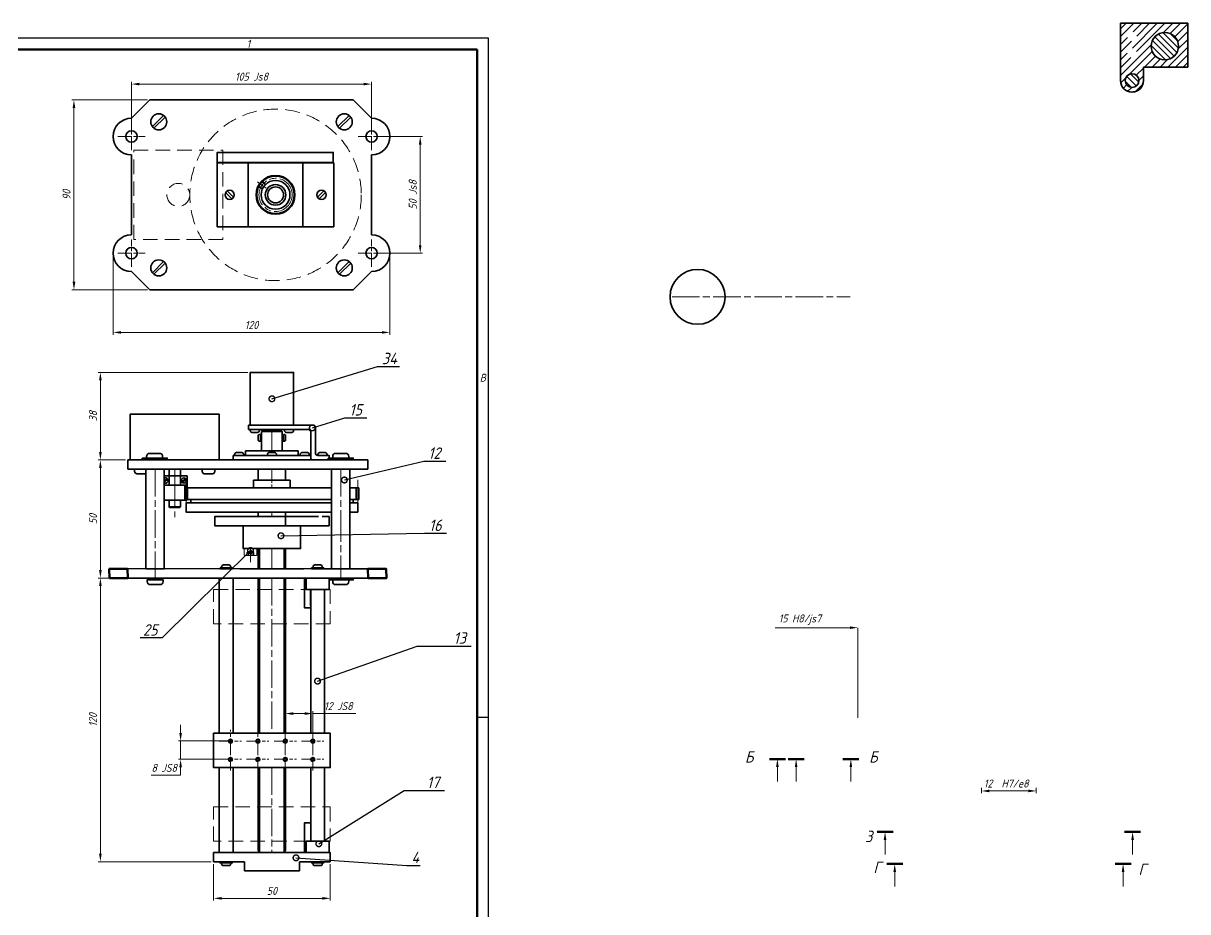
# Model space of a CAD drawing. Header units: millimetres. Extents: x -1657 to 2092, y -1414 to 1302.
# Drawn here: x 638 to 1147, y 212 to 600 of the extents above; entities that cross this region are included whole.
import ezdxf
from ezdxf import colors
from ezdxf.entities.mleader import LeaderData, LeaderLine
from ezdxf.enums import TextEntityAlignment as Align
from ezdxf.math import Vec2, Vec3

# ---------------------------------------------------------------- set-up
doc = ezdxf.new("R2010")
doc.units = ezdxf.units.MM
for name, pattern in [('AM_ISO02W050', [7.5, 6, -1.5]), ('AM_ISO02W050x2', [3.75, 3, -0.75]), ('AM_ISO08W050', [18, 12, -1.5, 3, -1.5]), ('AM_ISO08W050x2', [9, 6, -0.75, 1.5, -0.75]), ('HIDDEN', [9.525, 6.35, -3.175])]:
    doc.linetypes.add(name, pattern=pattern)
doc.layers.get('0').update_dxf_attribs({"lineweight": 80})
for name, color, linetype, lineweight in [('AM_0', 7, 'Continuous', 35), ('AM_0N', 7, 'Continuous', 15), ('AM_3N', 6, 'AM_ISO02W050', 25), ('AM_4', 3, 'Continuous', 15), ('AM_5', 3, 'Continuous', 15), ('AM_7', 4, 'AM_ISO08W050', 15), ('AM_8', 1, 'Continuous', 15), ('AM_BOR', 7, 'Continuous', 35), ('окружности', 100, 'HIDDEN', 15), ('основные', 7, 'Continuous', 35), ('оч жирные', 7, 'Continuous', 70)]:
    doc.layers.add(name, color=color, linetype=linetype, lineweight=lineweight)
doc.styles.add('ACGOSTTS', font='geniso.shx', dxfattribs={"oblique": 15})
doc.styles.get("Standard").update_dxf_attribs({"font": 'geniso.shx', "oblique": 15})
doc.dimstyles.new('AM_GOST$0', dxfattribs={"dimtxt": 3.5, "dimasz": 3.5, "dimexe": 1, "dimexo": 1, "dimgap": 1.5, "dimtad": 1, "dimtoh": 1, "dimtxsty": 'Standard', "dimcen": 0, "dimclrd": 256, "dimclre": 256, "dimclrt": 2, "dimadec": 0, "dimazin": 2, "dimtp": 0.1, "dimtm": 0.1, "dimtfac": 0.71, "dimtmove": 0, "dimatfit": 3, "dimfxl": 1, "dimtolj": 1, "dimlwd": -1, "dimlwe": -1, "dimarcsym": 1})

# ---------------------------------------------------------------- blocks, each defined once
blk = doc.blocks.new('GOST_A1_LANDSCAPE')
at = {"layer": 'AM_BOR', "color": 1, "lineweight": 25}
for p, q in [((841, 594), (0, 594)), ((841, 0), (841, 594)), ((841, 297), (836, 297))]:
    blk.add_line(p, q, dxfattribs=at)
at = {"layer": 'AM_BOR', "color": 7, "lineweight": 50}
for p, q in [((836, 589), (20, 589)), ((836, 5), (836, 589))]:
    blk.add_line(p, q, dxfattribs=at)
at = {"layer": 'AM_BOR', "color": 1, "lineweight": 25, "style": 'ACGOSTTS', "oblique": 15}
for s, p in [('1', (736, 591.5)), ('B', (838.5, 445.5))]:
    blk.add_text(s, height=3.5, dxfattribs=at).set_placement(p, align=Align.MIDDLE_CENTER)
blk = doc.blocks.new('*D25')
at = {"layer": 'AM_5', "linetype": 'ByBlock', "transparency": 16777216}
for p, q in [((1056.49, 266.24), (1056.49, 263.86)), ((1059.99, 264.86), (1076.99, 264.86)), ((1080.49, 266.24), (1080.49, 263.86))]:
    blk.add_line(p, q, dxfattribs=at)
at = {"layer": 'AM_5', "transparency": 16777216}
for points in [[(1059.99, 265.45), (1059.99, 264.28), (1056.49, 264.86)], [(1076.99, 265.45), (1076.99, 264.28), (1080.49, 264.86)]]:
    blk.add_solid(points, dxfattribs=at)
at = {"layer": 'Defpoints', "color": 0, "transparency": 16777216}
for p in [(1056.49, 267.24), (1080.49, 267.24), (1080.49, 264.86)]:
    blk.add_point(p, dxfattribs=at)
at = {"layer": 'AM_5', "color": 2, "transparency": 16777216, "insert": (1067.33, 268.11), "char_height": 3.5, "attachment_point": 5}
blk.add_mtext('\\A1;12 {}{\\C2; H7/e8}', dxfattribs=at)
blk = doc.blocks.new('*D26')
at = {"layer": 'AM_5', "linetype": 'ByBlock', "transparency": 16777216}
for p, q in [((676.88, 498.96), (676.88, 464.33)), ((797.88, 498.96), (797.88, 464.33)), ((680.38, 465.33), (794.38, 465.33))]:
    blk.add_line(p, q, dxfattribs=at)
at = {"layer": 'AM_5', "transparency": 16777216}
for points in [[(680.38, 465.91), (680.38, 464.75), (676.88, 465.33)], [(794.38, 465.91), (794.38, 464.75), (797.88, 465.33)]]:
    blk.add_solid(points, dxfattribs=at)
at = {"layer": 'Defpoints', "color": 0, "transparency": 16777216}
for p in [(676.88, 499.96), (797.88, 499.96), (797.88, 465.33)]:
    blk.add_point(p, dxfattribs=at)
at = {"layer": 'AM_5', "color": 2, "transparency": 16777216, "insert": (737.38, 468.58), "char_height": 3.5, "attachment_point": 5}
blk.add_mtext('\\A1;120', dxfattribs=at)
blk = doc.blocks.new('*D27')
at = {"layer": 'AM_5', "linetype": 'ByBlock', "transparency": 16777216}
for p, q in [((691.88, 566.96), (658.74, 566.96)), ((659.74, 487.46), (659.74, 563.46)), ((691.88, 483.96), (658.74, 483.96))]:
    blk.add_line(p, q, dxfattribs=at)
at = {"layer": 'AM_5', "transparency": 16777216}
for points in [[(659.16, 563.46), (660.33, 563.46), (659.74, 566.96)], [(659.16, 487.46), (660.33, 487.46), (659.74, 483.96)]]:
    blk.add_solid(points, dxfattribs=at)
at = {"layer": 'Defpoints', "color": 0, "transparency": 16777216}
for p in [(659.74, 566.96), (692.88, 566.96), (692.88, 483.96)]:
    blk.add_point(p, dxfattribs=at)
at = {"layer": 'AM_5', "color": 2, "transparency": 16777216, "insert": (656.49, 525.46), "char_height": 3.5, "attachment_point": 5, "rotation": 90}
blk.add_mtext('\\A1;90', dxfattribs=at)
blk = doc.blocks.new('*D34')
at = {"layer": 'AM_5', "linetype": 'ByBlock', "transparency": 16777216}
for p, q in [((684.88, 551.96), (684.88, 574.89)), ((688.38, 573.89), (786.38, 573.89)), ((789.88, 551.96), (789.88, 574.89))]:
    blk.add_line(p, q, dxfattribs=at)
at = {"layer": 'AM_5', "transparency": 16777216}
for points in [[(688.38, 574.47), (688.38, 573.31), (684.88, 573.89)], [(786.38, 574.47), (786.38, 573.31), (789.88, 573.89)]]:
    blk.add_solid(points, dxfattribs=at)
at = {"layer": 'Defpoints', "color": 0, "transparency": 16777216}
for p in [(789.88, 573.89), (684.88, 550.96), (789.88, 550.96)]:
    blk.add_point(p, dxfattribs=at)
at = {"layer": 'AM_5', "color": 2, "transparency": 16777216, "insert": (737.38, 577.14), "char_height": 3.5, "attachment_point": 5}
blk.add_mtext('\\A1;105 Js8', dxfattribs=at)
blk = doc.blocks.new('*D35')
at = {"layer": 'AM_5', "linetype": 'ByBlock', "transparency": 16777216}
for p, q in [((790.88, 550.96), (812.12, 550.96)), ((811.12, 547.46), (811.12, 503.46)), ((790.88, 499.96), (812.12, 499.96))]:
    blk.add_line(p, q, dxfattribs=at)
at = {"layer": 'AM_5', "transparency": 16777216}
for points in [[(810.54, 547.46), (811.7, 547.46), (811.12, 550.96)], [(810.54, 503.46), (811.7, 503.46), (811.12, 499.96)]]:
    blk.add_solid(points, dxfattribs=at)
at = {"layer": 'Defpoints', "color": 0, "transparency": 16777216}
for p in [(789.88, 550.96), (789.88, 499.96), (811.12, 499.96)]:
    blk.add_point(p, dxfattribs=at)
at = {"layer": 'AM_5', "color": 2, "transparency": 16777216, "insert": (807.87, 525.46), "char_height": 3.5, "attachment_point": 5, "rotation": 90}
blk.add_mtext('\\A1;50 Js8', dxfattribs=at)
blk = doc.blocks.new('*D87')
at = {"layer": 'AM_5', "linetype": 'ByBlock', "transparency": 16777216}
for p, q in [((720.79, 232.92), (720.79, 216.92)), ((771.79, 232.92), (771.79, 216.92)), ((768.29, 217.92), (724.29, 217.92))]:
    blk.add_line(p, q, dxfattribs=at)
at = {"layer": 'AM_5', "transparency": 16777216}
for points in [[(724.29, 218.51), (724.29, 217.34), (720.79, 217.92)], [(768.29, 218.51), (768.29, 217.34), (771.79, 217.92)]]:
    blk.add_solid(points, dxfattribs=at)
at = {"layer": 'Defpoints', "color": 0, "transparency": 16777216}
for p in [(720.79, 233.92), (771.79, 233.92), (720.79, 217.92)]:
    blk.add_point(p, dxfattribs=at)
at = {"layer": 'AM_5', "color": 2, "transparency": 16777216, "insert": (746.29, 221.17), "char_height": 3.5, "attachment_point": 5}
blk.add_mtext('\\A1;50', dxfattribs=at)
blk = doc.blocks.new('*D88')
at = {"layer": 'AM_5', "linetype": 'ByBlock', "transparency": 16777216}
for p, q in [((682.3, 409.56), (670.3, 409.56)), ((671.3, 406.06), (671.3, 361.45)), ((682.3, 357.95), (670.3, 357.95))]:
    blk.add_line(p, q, dxfattribs=at)
at = {"layer": 'AM_5', "transparency": 16777216}
for points in [[(670.71, 406.06), (671.88, 406.06), (671.3, 409.56)], [(670.71, 361.45), (671.88, 361.45), (671.3, 357.95)]]:
    blk.add_solid(points, dxfattribs=at)
at = {"layer": 'Defpoints', "color": 0, "transparency": 16777216}
for p in [(683.3, 409.56), (671.3, 357.95), (683.3, 357.95)]:
    blk.add_point(p, dxfattribs=at)
at = {"layer": 'AM_5', "color": 2, "transparency": 16777216, "insert": (668.05, 383.76), "char_height": 3.5, "attachment_point": 5, "rotation": 90}
blk.add_mtext('\\A1;50', dxfattribs=at)
blk = doc.blocks.new('*D89')
at = {"layer": 'AM_5', "linetype": 'ByBlock', "transparency": 16777216}
for p, q in [((719.79, 357.95), (670.3, 357.95)), ((671.3, 237.42), (671.3, 354.45)), ((719.79, 233.92), (670.3, 233.92))]:
    blk.add_line(p, q, dxfattribs=at)
at = {"layer": 'AM_5', "transparency": 16777216}
for points in [[(670.71, 354.45), (671.88, 354.45), (671.3, 357.95)], [(670.71, 237.42), (671.88, 237.42), (671.3, 233.92)]]:
    blk.add_solid(points, dxfattribs=at)
at = {"layer": 'Defpoints', "color": 0, "transparency": 16777216}
for p in [(671.3, 357.95), (720.79, 357.95), (720.79, 233.92)]:
    blk.add_point(p, dxfattribs=at)
at = {"layer": 'AM_5', "color": 2, "transparency": 16777216, "insert": (668.05, 295.94), "char_height": 3.5, "attachment_point": 5, "rotation": 90}
blk.add_mtext('\\A1;120', dxfattribs=at)
blk = doc.blocks.new('_DotSmall')
at = {"color": 0, "linetype": 'ByBlock', "const_width": 0.5}
blk.add_lwpolyline([(-0.0625, 0, 1), (0.0625, 0, 1)], format="xyb", close=True, dxfattribs=at)
blk = doc.blocks.new('*D100')
at = {"layer": 'AM_4', "linetype": 'ByBlock', "transparency": 16777216}
for p, q in [((735.8, 447.82), (670.3, 447.82)), ((671.3, 413.06), (671.3, 444.32)), ((682.3, 409.56), (670.3, 409.56))]:
    blk.add_line(p, q, dxfattribs=at)
at = {"layer": 'AM_4', "transparency": 16777216}
for points in [[(670.71, 444.32), (671.88, 444.32), (671.3, 447.82)], [(670.71, 413.06), (671.88, 413.06), (671.3, 409.56)]]:
    blk.add_solid(points, dxfattribs=at)
at = {"layer": 'Defpoints', "color": 0, "transparency": 16777216}
for p in [(671.3, 447.82), (736.8, 447.82), (683.3, 409.56)]:
    blk.add_point(p, dxfattribs=at)
at = {"layer": 'AM_4', "color": 2, "transparency": 16777216, "insert": (668.05, 428.69), "char_height": 3.5, "attachment_point": 5, "rotation": 90}
blk.add_mtext('\\A1;38', dxfattribs=at)
blk = doc.blocks.new('*D109')
at = {"layer": 'AM_5', "linetype": 'ByBlock', "transparency": 16777216}
for p, q in [((706.38, 290.22), (706.38, 293.72)), ((727.14, 286.72), (705.38, 286.72)), ((706.38, 286.72), (706.38, 278.7)), ((727.14, 278.7), (705.38, 278.7)), ((706.38, 275.2), (706.38, 271.7)), ((706.38, 271.7), (693.52, 271.7))]:
    blk.add_line(p, q, dxfattribs=at)
at = {"layer": 'AM_5', "transparency": 16777216}
for points in [[(705.79, 290.22), (706.96, 290.22), (706.38, 286.72)], [(705.79, 275.2), (706.96, 275.2), (706.38, 278.7)]]:
    blk.add_solid(points, dxfattribs=at)
at = {"layer": 'Defpoints', "color": 0, "transparency": 16777216}
for p in [(728.14, 286.72), (706.38, 278.7), (728.14, 278.7)]:
    blk.add_point(p, dxfattribs=at)
at = {"layer": 'AM_5', "color": 2, "transparency": 16777216, "insert": (699.2, 274.95), "char_height": 3.5, "attachment_point": 5}
blk.add_mtext('\\A1;8{}{\\C2; JS8}', dxfattribs=at)
blk = doc.blocks.new('*D110')
at = {"layer": 'AM_5', "linetype": 'ByBlock', "transparency": 16777216}
for p, q in [((752.12, 287.7), (752.12, 299.7)), ((755.62, 298.7), (760.62, 298.7)), ((764.12, 287.7), (764.12, 299.7)), ((764.12, 298.7), (783.04, 298.7))]:
    blk.add_line(p, q, dxfattribs=at)
at = {"layer": 'AM_5', "transparency": 16777216}
for points in [[(755.62, 299.28), (755.62, 298.11), (752.12, 298.7)], [(760.62, 299.28), (760.62, 298.11), (764.12, 298.7)]]:
    blk.add_solid(points, dxfattribs=at)
at = {"layer": 'Defpoints', "color": 0, "transparency": 16777216}
for p in [(764.12, 298.7), (752.12, 286.7), (764.12, 286.7)]:
    blk.add_point(p, dxfattribs=at)
at = {"layer": 'AM_5', "color": 2, "transparency": 16777216, "insert": (775.33, 301.95), "char_height": 3.5, "attachment_point": 5}
blk.add_mtext('\\A1;12{}{\\C2; JS8}', dxfattribs=at)

msp = doc.modelspace()

# ---------------------------------------------------------------- hatches: boundary and pattern name
at = {"layer": 'AM_8'}
h = msp.add_hatch(dxfattribs=at)
h.set_pattern_fill('_U', color=256, scale=2.4, angle=45, style=0, pattern_type=0)
h.set_pattern_definition([(45, (0, 0), (-1.6970563, 1.6970563), [])])
edge = h.paths.add_edge_path()
edge.add_arc((1122.334, 575.411), 5, 180, 360)
edge.add_line((1127.334, 575.411), (1127.334, 581.332))
edge.add_line((1127.334, 581.332), (1146.684, 581.332))
edge.add_line((1146.684, 581.332), (1146.684, 600.471))
edge.add_line((1146.684, 600.471), (1117.334, 600.471))
edge.add_line((1117.334, 600.471), (1117.334, 575.411))
edge = h.paths.add_edge_path(flags=16)
edge.add_arc((1122.334, 575.411), 3, -287.59401, 11.45916, ccw=False)
edge.add_arc((1122.334, 575.411), 3, 11.45916, 72.40599, ccw=False)
edge = h.paths.add_edge_path(flags=16)
edge.add_arc((1136.684, 590.471), 6, -184.21851, 11.45916, ccw=False)
edge.add_arc((1136.684, 590.471), 6, 11.45916, 175.78149, ccw=False)
edge = h.paths.add_edge_path(flags=16)
edge.add_arc((1122.334, 587.558), 2.067, -324.19205, 11.45916, ccw=False)
edge.add_arc((1122.334, 587.558), 2.067, 11.45916, 35.80795, ccw=False)
edge = h.paths.add_edge_path(flags=16)
edge.add_arc((1122.334, 594.734), 2.067, -35.57501, 191.45916, ccw=False)
edge.add_arc((1122.334, 594.734), 2.067, 191.45916, 324.42499, ccw=False)
h = msp.add_hatch(dxfattribs=at)
h.set_pattern_fill('ANSI31', color=256, scale=0.6, angle=90, style=0)
h.paths.add_polyline_path([(1125.334, 575.411, 1), (1119.334, 575.411, 1)])
h.paths.add_polyline_path([(1142.684, 590.471, 1), (1130.684, 590.471, 1)])

# ---------------------------------------------------------------- linework, layer by layer
for points in [[(675.296, 357.954), (683.296, 357.954), (683.168, 361.954), (675.168, 361.954)], [(788.424, 357.954), (796.424, 357.954), (796.296, 361.954), (788.296, 361.954)]]:
    msp.add_lwpolyline(points, close=True)
at = {"layer": 'AM_0'}
for p, q in [((701.296, 405.549), (701.296, 398.563)), ((701.296, 405.549), (706.296, 405.549)), ((706.296, 405.563), (706.296, 398.563)), ((709.296, 398.563), (699.233, 398.563)), ((708.296, 397.313), (708.296, 392.313)), ((772.359, 397.313), (708.296, 397.313)), ((709.296, 397.563), (709.296, 392.063)), ((709.421, 397.313), (709.421, 392.313)), ((738.296, 400.752), (738.296, 397.313)), ((754.296, 400.752), (738.296, 400.752)), ((754.296, 397.313), (738.296, 397.313)), ((752.296, 397.313), (740.296, 397.313)), ((754.296, 400.752), (754.296, 397.313)), ((784.296, 397.313), (780.359, 397.313)), ((783.171, 397.313), (783.171, 392.313)), ((784.296, 397.313), (784.296, 392.313)), ((709.296, 392.063), (699.233, 392.063)), ((701.296, 392.063), (701.296, 389.142)), ((706.296, 392.063), (701.296, 392.063)), ((706.296, 392.063), (706.296, 389.142)), ((740.296, 392.313), (708.296, 392.313)), ((772.359, 392.313), (752.296, 392.313)), ((784.296, 392.313), (780.359, 392.313)), ((701.296, 389.142), (701.563, 388.739)), ((706.029, 388.739), (701.563, 388.739)), ((706.296, 389.142), (706.029, 388.739))]:
    msp.add_line(p, q, dxfattribs=at)
for centre in [(728.118, 286.696), (740.118, 286.696), (752.118, 286.696), (764.118, 286.696), (728.118, 278.696), (740.118, 278.696), (752.118, 278.696), (764.118, 278.696)]:
    msp.add_circle(centre, 0.783, dxfattribs=at)
at = {"layer": 'AM_0N'}
for p, q in [((734.181, 368.117), (734.181, 370.817)), ((735.431, 370.817), (734.181, 370.817)), ((739.381, 367.817), (734.481, 367.817)), ((738.431, 370.817), (735.431, 370.817)), ((739.681, 370.817), (738.431, 370.817)), ((739.681, 368.117), (739.681, 370.817))]:
    msp.add_line(p, q, dxfattribs=at)
for centre, start, end in [((734.481, 368.117), 180, 270), ((739.381, 368.117), 270, 0)]:
    msp.add_arc(centre, 0.3, start, end, dxfattribs=at)
at = {"layer": 'AM_3N', "linetype": 'AM_ISO02W050x2'}
for p, q in [((735.487, 369.117), (736.931, 369.951)), ((735.487, 367.817), (735.487, 369.117)), ((736.209, 367.817), (736.209, 369.117)), ((738.374, 369.117), (736.931, 369.951)), ((737.652, 367.817), (737.652, 369.117)), ((738.374, 367.817), (738.374, 369.117))]:
    msp.add_line(p, q, dxfattribs=at)
for centre, radius, start, end in [((735.848, 368.653), 0.588, 52.12112, 127.87888), ((736.931, 367.075), 2.166, 70.52878, 109.47122), ((738.013, 368.653), 0.588, 52.12112, 127.87888)]:
    msp.add_arc(centre, radius, start, end, dxfattribs=at)
at = {"layer": 'AM_4'}
msp.add_line((1002.494, 296.803), (1002.494, 336.235), dxfattribs=at)
for centre in [(728.136, 286.723), (740.136, 286.723), (752.136, 286.723), (764.136, 286.723), (728.136, 278.723), (740.136, 278.723), (752.136, 278.723), (764.136, 278.723)]:
    msp.add_arc(centre, 1.007, 159.31242, 75.10449, dxfattribs=at)
at = {"layer": 'AM_5'}
for p, q in [((966.375, 336.235), (998.994, 336.235)), ((967.278, 269.007), (967.278, 275.326)), ((975.484, 269.005), (975.484, 275.324)), ((999.413, 268.984), (999.413, 275.303)), ((1014.358, 237.129), (1014.358, 243.448)), ((1122.593, 237.129), (1122.593, 243.448)), ((1018.585, 223.126), (1018.585, 229.445)), ((1118.43, 223.126), (1118.43, 229.445))]:
    msp.add_line(p, q, dxfattribs=at)
msp.add_solid([(998.994, 336.819), (998.994, 335.652), (1002.494, 336.235)], dxfattribs=at)
at = {"layer": 'AM_5', "linetype": 'Continuous'}
for points in [[(967.862, 275.326), (966.695, 275.326), (967.278, 278.826)], [(976.068, 275.324), (974.901, 275.324), (975.484, 278.824)], [(999.996, 275.303), (998.83, 275.303), (999.413, 278.803)], [(1014.942, 243.448), (1013.775, 243.448), (1014.358, 246.948)], [(1123.176, 243.448), (1122.009, 243.448), (1122.593, 246.948)], [(1019.168, 229.445), (1018.002, 229.445), (1018.585, 232.945)], [(1119.013, 229.445), (1117.847, 229.445), (1118.43, 232.945)]]:
    msp.add_trace(points, dxfattribs=at)
at = {"layer": 'AM_7', "linetype": 'AM_ISO08W050x2'}
for p, q in [((684.88, 545.042), (684.88, 556.885)), ((789.88, 545.042), (789.88, 556.885)), ((678.959, 550.963), (690.802, 550.963)), ((783.959, 550.963), (795.802, 550.963)), ((739.967, 531.124), (743.832, 528.363)), ((684.88, 494.042), (684.88, 505.885)), ((789.88, 494.042), (789.88, 505.885)), ((678.959, 499.963), (690.802, 499.963)), ((783.959, 499.963), (795.802, 499.963)), ((703.796, 400.563), (703.796, 405.549)), ((746.296, 405.563), (746.296, 397.313)), ((736.931, 370.817), (736.931, 364.571)), ((728.118, 281.813), (728.118, 291.578)), ((740.118, 281.813), (740.118, 291.578)), ((752.118, 281.813), (752.118, 291.578)), ((764.118, 281.813), (764.118, 291.578)), ((723.236, 286.696), (733, 286.696)), ((735.236, 286.696), (745, 286.696)), ((747.236, 286.696), (757, 286.696)), ((759.236, 286.696), (769, 286.696)), ((728.118, 273.813), (728.118, 283.578)), ((740.118, 273.813), (740.118, 283.578)), ((752.118, 273.813), (752.118, 283.578)), ((764.118, 273.813), (764.118, 283.578)), ((723.236, 278.696), (733, 278.696)), ((735.236, 278.696), (745, 278.696)), ((747.236, 278.696), (757, 278.696)), ((759.236, 278.696), (769, 278.696))]:
    msp.add_line(p, q, dxfattribs=at)
at = {"layer": 'AM_7'}
for p, q in [((921.233, 480.875), (999.126, 480.875)), ((746.296, 421.985), (746.296, 413.563)), ((695.233, 405.563), (695.233, 357.954)), ((776.359, 405.563), (776.359, 385.817)), ((703.796, 400.563), (703.796, 384.563)), ((708.764, 399.48), (708.796, 388.563)), ((708.796, 399.48), (708.796, 388.813)), ((783.796, 400.813), (783.796, 388.813)), ((746.294, 386.817), (746.294, 384.817)), ((776.359, 385.817), (776.407, 357.954)), ((746.294, 370.817), (746.293, 361.954)), ((746.293, 357.954), (746.29, 290.107)), ((729.293, 322.454), (729.29, 290.107)), ((763.283, 322.454), (763.286, 290.107)), ((729.289, 275.107), (729.285, 237.922)), ((746.289, 275.107), (746.288, 237.849)), ((763.287, 275.107), (763.29, 242.922))]:
    msp.add_line(p, q, dxfattribs=at)
msp.add_circle((747.88, 525.463), 7.25, dxfattribs=at)
at = {"layer": 'окружности'}
for points in [[(685.88, 544.963), (724.88, 544.963), (724.88, 505.963), (685.88, 505.963)], [(720.791, 352.954), (771.791, 352.954), (771.791, 337.954), (720.791, 337.954)], [(720.793, 257.922), (771.793, 257.922), (771.793, 242.922), (720.793, 242.922)]]:
    msp.add_lwpolyline(points, close=True, dxfattribs=at)
for centre, radius in [((747.88, 525.463), 37.5), ((705.38, 525.463), 5)]:
    msp.add_circle(centre, radius, dxfattribs=at)
at = {"layer": 'основные'}
for p, q in [((1117.334, 575.411), (1117.334, 600.471)), ((1117.334, 600.471), (1120.025, 600.471)), ((1146.684, 600.471), (1120.025, 600.471)), ((1146.684, 590.471), (1146.684, 600.471)), ((1146.684, 590.471), (1146.684, 581.332)), ((1127.334, 575.411), (1127.334, 581.332)), ((1127.334, 581.332), (1146.684, 581.332)), ((698.92, 560.186), (694.009, 555.299)), ((780.046, 560.186), (775.135, 555.299)), ((694.715, 554.59), (699.625, 559.478)), ((775.841, 554.59), (780.751, 559.478)), ((722.38, 539.463), (722.38, 511.463)), ((773.38, 539.463), (722.38, 539.463)), ((735.88, 539.463), (735.88, 511.463)), ((759.88, 511.463), (759.88, 539.463)), ((773.38, 511.463), (773.38, 539.463)), ((728.811, 523.743), (726.066, 526.475)), ((726.772, 527.184), (729.517, 524.452)), ((768.989, 527.184), (766.244, 524.452)), ((766.949, 523.743), (769.694, 526.475)), ((722.38, 511.463), (773.38, 511.463)), ((722.38, 511.463), (773.38, 511.463)), ((698.92, 496.337), (694.009, 491.449)), ((694.715, 490.74), (699.625, 495.628)), ((780.046, 496.337), (775.135, 491.449)), ((775.841, 490.74), (780.751, 495.628)), ((736.096, 424.755), (738.012, 424.817)), ((736.096, 422.817), (736.096, 424.755)), ((742.546, 422.817), (736.096, 422.817)), ((742.396, 422.563), (741.796, 421.963)), ((750.196, 422.817), (742.22, 422.817)), ((742.396, 422.563), (744.296, 422.563)), ((744.296, 422.563), (744.296, 422.817)), ((744.296, 422.563), (748.296, 422.563)), ((746.296, 424.817), (751.496, 424.817)), ((748.296, 422.563), (748.296, 422.817)), ((750.196, 422.563), (748.296, 422.563)), ((753.012, 424.817), (750.046, 424.817)), ((750.046, 422.817), (762.296, 422.817)), ((750.196, 422.563), (750.796, 421.963)), ((739.996, 421.617), (737.596, 421.617)), ((741.296, 420.065), (741.296, 420.765)), ((741.296, 420.065), (741.796, 420.065)), ((741.296, 418.465), (741.296, 420.065)), ((741.296, 417.765), (741.296, 418.465)), ((741.296, 418.465), (741.796, 418.465)), ((741.796, 418.465), (741.796, 421.963)), ((741.796, 421.963), (748.296, 421.963)), ((741.796, 413.563), (741.796, 418.465)), ((748.296, 421.963), (750.796, 421.963)), ((750.796, 418.465), (750.796, 421.963)), ((751.296, 420.065), (750.796, 420.065)), ((750.796, 413.563), (750.796, 418.465)), ((751.296, 418.465), (750.796, 418.465)), ((751.296, 420.065), (751.296, 420.765)), ((751.296, 418.465), (751.296, 420.065)), ((751.296, 417.765), (751.296, 418.465)), ((754.646, 421.617), (752.946, 421.617)), ((763.296, 421.817), (763.296, 410.563)), ((732.446, 412.763), (731.446, 412.763)), ((757.796, 413.563), (734.796, 413.563)), ((734.796, 413.563), (734.796, 411.563)), ((737.596, 413.563), (757.796, 413.563)), ((757.796, 413.563), (757.796, 411.563)), ((759.796, 412.763), (761.496, 412.763)), ((683.296, 409.563), (683.296, 405.563)), ((689.696, 409.563), (695.013, 409.563)), ((694.296, 409.563), (716.315, 409.563)), ((695.013, 409.563), (703.796, 409.563)), ((716.315, 409.563), (723.296, 409.563)), ((728.296, 409.563), (725.296, 409.563)), ((725.58, 409.563), (731.163, 409.563)), ((728.296, 409.563), (766.154, 409.563)), ((734.796, 411.563), (729.296, 411.563)), ((729.296, 411.563), (729.296, 409.563)), ((734.296, 409.563), (732.73, 409.563)), ((734.796, 411.563), (757.796, 411.563)), ((757.796, 411.563), (763.296, 411.563)), ((758.296, 409.563), (759.863, 409.563)), ((759.863, 409.563), (758.296, 409.563)), ((763.08, 409.563), (761.43, 409.563)), ((761.43, 409.563), (761.513, 409.563)), ((768.58, 409.563), (763.08, 409.563)), ((763.296, 411.563), (763.296, 409.563)), ((788.296, 409.563), (768.58, 409.563)), ((788.296, 405.563), (788.296, 409.563)), ((694.296, 405.549), (701.296, 405.549)), ((699.233, 402.563), (709.296, 402.563)), ((713.296, 405.563), (706.296, 405.563)), ((709.296, 402.563), (709.296, 398.563)), ((713.296, 405.563), (734.296, 405.563)), ((767.013, 405.563), (728.089, 405.563)), ((740.296, 405.563), (740.296, 400.752)), ((752.296, 405.563), (740.296, 405.563)), ((746.296, 405.563), (750.796, 405.563)), ((752.296, 405.563), (752.296, 400.752)), ((767.013, 405.563), (788.296, 405.563)), ((700.669, 401.34), (699.233, 400.445)), ((699.233, 400.006), (700.853, 401.016)), ((706.775, 400.053), (708.606, 401.394)), ((706.996, 399.752), (706.775, 400.053)), ((708.839, 401.103), (706.996, 399.752)), ((708.209, 392.063), (708.209, 398.563)), ((708.796, 397.563), (708.796, 397.063)), ((709.296, 397.563), (709.296, 398.563)), ((772.359, 401.431), (772.359, 379.703)), ((780.359, 401.431), (780.359, 374.386)), ((710.796, 390.817), (710.796, 392.313)), ((740.296, 392.316), (738.296, 392.317)), ((781.796, 390.817), (781.796, 392.313)), ((701.296, 389.142), (706.296, 389.142)), ((740.296, 386.817), (740.296, 384.817)), ((752.296, 386.817), (752.296, 382.881)), ((752.296, 382.881), (752.296, 380.817)), ((740.295, 370.817), (740.294, 361.954)), ((740.901, 370.817), (740.901, 361.954)), ((751.682, 361.954), (751.683, 370.817)), ((752.296, 370.817), (752.295, 361.954)), ((683.296, 361.954), (776.4, 362.113)), ((683.296, 361.954), (683.296, 357.954)), ((732.293, 361.954), (740.294, 361.954)), ((740.294, 361.954), (760.293, 361.954)), ((760.293, 361.954), (752.295, 361.954)), ((788.296, 361.954), (788.296, 357.954)), ((695.233, 357.954), (683.296, 357.954)), ((776.407, 357.954), (695.233, 357.954)), ((732.293, 357.954), (740.294, 357.954)), ((752.295, 357.954), (736.294, 357.954)), ((740.294, 357.954), (740.291, 290.107)), ((740.901, 357.954), (740.901, 290.107)), ((751.678, 290.107), (751.682, 357.954)), ((752.295, 357.954), (752.291, 290.107)), ((760.293, 357.954), (752.295, 357.954)), ((763.417, 357.954), (763.157, 357.954)), ((763.157, 352.954), (763.157, 345.931)), ((763.157, 345.931), (763.287, 345.931)), ((740.29, 275.107), (740.288, 238.922)), ((740.901, 275.107), (740.901, 237.922)), ((751.675, 237.922), (751.677, 275.107)), ((752.29, 275.107), (752.288, 238.963)), ((734.938, 237.922), (759.364, 237.922)), ((736.288, 237.922), (736.788, 237.922)), ((736.788, 237.922), (741.788, 237.922)), ((739.995, 237.922), (736.788, 237.922)), ((740.288, 238.922), (740.901, 237.922)), ((752.288, 238.963), (751.675, 237.922)), ((758.654, 237.922), (762.654, 237.922)), ((762.507, 237.922), (764.074, 237.922)), ((763.283, 237.922), (764.85, 237.922)), ((734.287, 233.922), (720.788, 233.922)), ((734.283, 229.922), (734.287, 233.922)), ((737.783, 229.922), (754.793, 229.922)), ((758.293, 229.922), (758.289, 233.922)), ((758.289, 233.922), (771.788, 233.922))]:
    msp.add_line(p, q, dxfattribs=at)
for points in [[(684.88, 558.963), (692.88, 566.963), (781.88, 566.963), (789.88, 558.963)], [(684.88, 507.963), (684.88, 542.963)], [(789.88, 542.963), (789.88, 507.963)], [(789.88, 491.963), (789.88, 491.963), (781.88, 483.963), (692.88, 483.963), (684.88, 491.963)], [(738.013, 424.817), (736.796, 424.817), (736.796, 447.817), (755.796, 447.817), (755.796, 424.817), (738.013, 424.817)], [(695.013, 409.563), (683.296, 409.563)], [(700.552, 409.563), (696.58, 409.563)], [(725.296, 409.563), (722.296, 409.563)], [(729.296, 409.563), (727.296, 409.563), (725.58, 409.563)], [(763.296, 409.563), (765.296, 409.563), (767.013, 409.563)], [(768.58, 409.563), (770.296, 409.563)], [(683.296, 405.563), (694.77, 405.563)], [(699.233, 392.063), (699.233, 361.954), (691.233, 361.954), (691.233, 405.549), (699.233, 405.549), (699.233, 392.063)], [(772.359, 397.313), (772.359, 405.549), (780.359, 405.549), (780.359, 397.313)], [(722.687, 386.817), (708.795, 386.817), (708.795, 390.817), (740.296, 390.817)], [(767.256, 386.817), (708.796, 386.817), (708.796, 390.817), (772.359, 390.817)], [(752.296, 390.817), (772.359, 390.817)], [(780.359, 390.817), (783.795, 390.817), (783.795, 386.817), (780.359, 386.817)], [(780.359, 390.817), (783.795, 390.817), (783.795, 386.817), (780.359, 386.817)], [(740.295, 380.817), (721.294, 380.817), (721.294, 384.817), (722.687, 384.817)], [(768.271, 384.817), (771.294, 384.817), (771.294, 380.817), (721.294, 380.817), (721.294, 384.817), (766.553, 384.817)], [(740.296, 386.817), (725.886, 386.817)], [(725.892, 384.817), (740.296, 384.817)], [(769.888, 384.817), (771.294, 384.817), (771.294, 380.817), (752.296, 380.817)], [(766.702, 386.817), (753.252, 386.817)], [(753.252, 384.817), (766.682, 384.817)], [(772.359, 386.817), (767.416, 386.817)], [(772.359, 386.817), (769.902, 386.817)], [(780.359, 386.817), (780.407, 361.954), (772.407, 361.954), (772.359, 386.817)], [(734.181, 370.817), (733.793, 370.817), (733.793, 380.817), (740.295, 380.817)], [(752.296, 380.817), (758.793, 380.817), (758.793, 370.817), (752.296, 370.817)], [(740.295, 370.817), (739.681, 370.817)], [(769.283, 361.954), (788.296, 361.954), (788.296, 357.954), (767.283, 357.954)], [(725.293, 357.954), (683.296, 357.954)], [(723.297, 290.107), (723.296, 357.954), (726.664, 357.954)], [(725.832, 357.954), (729.289, 357.954), (729.289, 290.107)], [(763.287, 344.954), (760.517, 344.954), (760.517, 357.954), (763.287, 357.954)], [(765.283, 357.954), (761.283, 357.954), (761.283, 352.954), (769.279, 352.954)], [(765.283, 357.954), (763.287, 357.954)], [(769.279, 352.954), (771.283, 352.954), (771.283, 357.954), (767.283, 357.954)], [(769.279, 357.954), (769.279, 357.954), (767.283, 357.954)], [(770.859, 357.954), (781.859, 357.954), (781.859, 357.154), (771.283, 357.154)], [(763.287, 352.954), (763.287, 290.107)], [(769.279, 290.107), (769.279, 352.954)], [(725.293, 237.922), (723.297, 237.922), (723.297, 275.107)], [(729.289, 275.107), (729.289, 237.922), (727.293, 237.922)], [(763.287, 275.107), (763.287, 242.922)], [(769.279, 242.922), (769.279, 275.107)], [(763.287, 237.922), (760.517, 237.922), (760.517, 250.922), (763.287, 250.922)], [(770.289, 242.922), (761.295, 242.922), (761.295, 237.922), (765.283, 237.922)], [(767.283, 237.922), (771.295, 237.922), (771.295, 242.922), (769.283, 242.922)], [(727.293, 237.922), (720.788, 237.922), (720.788, 233.922)], [(728.938, 237.922), (734.938, 237.922)], [(763.654, 237.922), (763.654, 237.922), (757.654, 237.922)], [(763.287, 237.922), (765.283, 237.922)], [(765.283, 237.922), (771.788, 237.922), (771.788, 233.922)], [(767.283, 237.922), (771.788, 237.922), (771.788, 233.922)], [(767.283, 237.922), (769.279, 237.922)], [(734.283, 229.922), (737.783, 229.922)], [(758.293, 229.922), (754.793, 229.922)]]:
    msp.add_lwpolyline(points, dxfattribs=at)
for points in [[(722.38, 539.563), (773.134, 539.563), (773.134, 544.003), (722.38, 544.003)], [(723.296, 409.563), (723.296, 429.563), (684.296, 429.563), (684.296, 409.563)], [(689.513, 410.363), (700.513, 410.363), (700.513, 409.563), (689.513, 409.563)], [(770.859, 410.371), (781.859, 410.371), (781.859, 409.571), (770.859, 409.571)], [(709.421, 397.313), (772.359, 397.313), (772.359, 392.313), (709.421, 392.313)], [(733.793, 380.817), (758.793, 380.817), (758.793, 370.817), (733.793, 370.817)], [(723.626, 362.398), (723.626, 361.954), (728.96, 361.954), (728.96, 362.398)], [(763.616, 362.398), (763.616, 361.954), (768.949, 361.954), (768.949, 362.398)], [(720.79, 290.107), (771.79, 290.107), (771.79, 275.107), (720.79, 275.107)], [(723.626, 233.867), (723.626, 233.422), (728.96, 233.422), (728.96, 233.867)], [(763.616, 233.867), (763.616, 233.422), (768.95, 233.422), (768.95, 233.867)]]:
    msp.add_lwpolyline(points, close=True, dxfattribs=at)
for points in [[(738.296, 421.617), (737.596, 421.617, -0.4142136), (736.796, 422.417), (736.796, 422.817), (740.796, 422.817), (740.796, 422.417, -0.4142136), (739.996, 421.617), (739.296, 421.617)], [(753.296, 421.617), (752.596, 421.617, -0.4142136), (751.796, 422.417), (751.796, 422.817), (755.796, 422.817), (755.796, 422.417, -0.4142136), (754.996, 421.617), (754.296, 421.617)], [(769.296, 409.563), (771.314, 409.563), (771.314, 411.563), (766.296, 411.563, -0.4142136), (765.296, 412.563), (765.296, 422.817), (765.296, 423.817, 0.4142136), (764.296, 424.817), (754.579, 424.817)], [(731.446, 412.763), (730.746, 412.763, 0.4142136), (729.946, 411.963), (729.946, 411.563), (733.946, 411.563), (733.946, 411.963, 0.4142136), (733.146, 412.763), (732.446, 412.763)], [(746.795, 412.763), (747.495, 412.763, -0.4142136), (748.295, 411.963), (748.295, 411.563), (744.295, 411.563), (744.295, 411.963, -0.4142136), (745.095, 412.763), (746.795, 412.763)], [(761.146, 412.763), (761.846, 412.763, -0.4142136), (762.646, 411.963), (762.646, 411.563), (758.646, 411.563), (758.646, 411.963, -0.4142136), (759.446, 412.763), (760.146, 412.763)], [(768.898, 412.763), (769.598, 412.763, -0.4142136), (770.398, 411.963), (770.398, 411.563), (766.398, 411.563), (766.398, 411.963, -0.4142136), (767.198, 412.763), (768.898, 412.763)], [(691.783, 405.549), (691.783, 405.563), (686.283, 405.563), (686.283, 404.563, 0.4142136), (687.283, 403.563), (690.783, 403.563, 0.117231), (691.233, 403.67, 0.117231)], [(726.793, 363.654), (727.493, 363.654, -0.4142136), (728.293, 362.854), (728.293, 362.454), (724.293, 362.454), (724.293, 362.854, -0.4142136), (725.093, 363.654), (726.793, 363.654)], [(725.793, 363.654), (725.093, 363.654, 0.4142136), (724.293, 362.854), (724.293, 362.454)], [(724.293, 362.454), (724.293, 362.854, -0.4142136), (725.093, 363.654), (725.793, 363.654)], [(728.293, 362.454), (728.293, 362.854, 0.4142136), (727.493, 363.654), (725.793, 363.654)], [(726.793, 363.654), (727.493, 363.654, -0.4142136), (728.293, 362.854), (728.293, 362.454)], [(765.783, 363.654), (765.083, 363.654, 0.4142136), (764.283, 362.854), (764.283, 362.454)], [(764.283, 362.454), (764.283, 362.854, -0.4142136), (765.083, 363.654), (765.783, 363.654)], [(768.283, 362.454), (768.283, 362.854, 0.4142136), (767.483, 363.654), (765.783, 363.654)], [(766.783, 363.654), (767.483, 363.654, -0.4142136), (768.283, 362.854), (768.283, 362.454)], [(725.793, 232.222), (725.093, 232.222, -0.4142136), (724.293, 233.022), (724.293, 233.422), (728.293, 233.422), (728.293, 233.022, -0.4142136), (727.493, 232.222), (725.793, 232.222)], [(725.793, 232.222), (725.093, 232.222, -0.4142136), (724.293, 233.022), (724.293, 233.422), (728.293, 233.422), (728.293, 233.022, -0.4142136), (727.493, 232.222), (725.793, 232.222)], [(725.793, 232.222), (725.093, 232.222, -0.4142136), (724.293, 233.022), (724.293, 233.422)], [(724.293, 233.422), (724.293, 233.022, 0.4142136), (725.093, 232.222), (726.793, 232.222)], [(726.793, 232.222), (727.493, 232.222, 0.4142136), (728.293, 233.022), (728.293, 233.422)], [(728.293, 233.422), (728.293, 233.022, -0.4142136), (727.493, 232.222), (726.793, 232.222)], [(766.783, 232.222), (767.483, 232.222, 0.4142136), (768.283, 233.022), (768.283, 233.422), (764.283, 233.422), (764.283, 233.022, 0.4142136), (765.083, 232.222), (766.783, 232.222)], [(766.783, 232.222), (767.483, 232.222, 0.4142136), (768.283, 233.022), (768.283, 233.422), (764.283, 233.422), (764.283, 233.022, 0.4142136), (765.083, 232.222), (766.783, 232.222)], [(765.783, 232.222), (765.083, 232.222, -0.4142136), (764.283, 233.022), (764.283, 233.422)], [(764.283, 233.422), (764.283, 233.022, 0.4142136), (765.083, 232.222), (765.783, 232.222)], [(768.283, 233.422), (768.283, 233.022, -0.4142136), (767.483, 232.222), (765.783, 232.222)], [(766.783, 232.222), (767.483, 232.222, 0.4142136), (768.283, 233.022), (768.283, 233.422)]]:
    msp.add_lwpolyline(points, format="xyb", dxfattribs=at)
for points in [[(741.296, 420.765), (741.296, 417.765), (740.796, 417.765, -0.4142136), (740.296, 418.265), (740.296, 420.265, -0.4142136), (740.796, 420.765)], [(751.296, 420.765), (751.296, 417.765), (751.796, 417.765, 0.4142136), (752.296, 418.265), (752.296, 420.265, 0.4142136), (751.796, 420.765)], [(691.513, 410.355), (691.513, 411.055, -0.4142136), (692.913, 412.455), (697.113, 412.455, -0.4142136), (698.513, 411.055), (698.513, 410.355)], [(772.859, 410.363), (772.859, 411.063, -0.4142136), (774.259, 412.463), (778.459, 412.463, -0.4142136), (779.859, 411.063), (779.859, 410.363)], [(715.809, 404.563), (715.809, 405.563), (721.309, 405.563), (721.309, 404.563, -0.4142136), (720.309, 403.563), (716.809, 403.563, -0.4142136)], [(698.733, 357.154), (698.733, 356.454, -0.4142136), (697.333, 355.054), (693.133, 355.054, -0.4142136), (691.733, 356.454), (691.733, 357.154)], [(779.859, 357.154), (779.859, 356.454, -0.4142136), (778.459, 355.054), (774.259, 355.054, -0.4142136), (772.859, 356.454), (772.859, 357.154)]]:
    msp.add_lwpolyline(points, format="xyb", close=True, dxfattribs=at)
for centre, radius in [((1136.684, 590.471), 6), ((1122.334, 575.411), 3), ((696.817, 557.388), 3.5), ((777.943, 557.388), 3.5), ((684.88, 550.963), 2.5), ((789.88, 550.963), 2.5), ((747.88, 525.463), 8.5), ((747.88, 525.463), 8.2), ((747.88, 525.463), 6.3), ((747.88, 525.463), 4.5), ((727.791, 525.463), 2), ((747.88, 525.463), 3.5), ((767.969, 525.463), 2), ((684.88, 499.963), 2.5), ((789.88, 499.963), 2.5), ((696.817, 493.538), 3.5), ((777.943, 493.538), 3.5), ((932.383, 480.875), 12), ((707.801, 400.573), 1.15)]:
    msp.add_circle(centre, radius, dxfattribs=at)
for centre, radius, start, end in [((1122.334, 575.411), 5, 180, 307.99609), ((1122.334, 575.411), 5, 180, 0), ((684.88, 550.963), 8, 90, 270), ((789.88, 550.963), 8, 270, 90), ((741.984, 529.682), 1.375, 6.64043, 94.30432), ((741.984, 529.682), 1.375, 194.51951, 282.1834), ((684.88, 499.963), 8, 90, 270), ((789.88, 499.963), 8, 270, 90), ((762.296, 421.817), 1, 0, 90), ((764.295, 410.566), 1, 180.01027, 270.01027), ((699.792, 400.573), 1.15, 240.9476, 119.0524)]:
    msp.add_arc(centre, radius, start, end, dxfattribs=at)
at = {"layer": 'оч жирные'}
for p, q in [((963.778, 278.826), (970.778, 278.826)), ((971.984, 278.824), (978.984, 278.824)), ((995.913, 278.803), (1002.913, 278.803)), ((1010.858, 246.948), (1017.858, 246.948)), ((1119.093, 246.948), (1126.093, 246.948)), ((1015.085, 232.945), (1022.085, 232.945)), ((1114.93, 232.945), (1121.93, 232.945))]:
    msp.add_line(p, q, dxfattribs=at)

# ---------------------------------------------------------------- block references
at = {"layer": 'основные', "lineweight": 0}
msp.add_blockref('GOST_A1_LANDSCAPE', (0, 0), dxfattribs=at)

# ---------------------------------------------------------------- texts
at = {"layer": 'AM_5', "color": 2, "insert": (977.136, 339.748), "char_height": 3.5, "attachment_point": 5}
msp.add_mtext('\\A1;15 H8/js7', dxfattribs=at)
at = {"layer": 'основные', "char_height": 5, "attachment_point": 1}
for s, insert in [('Б', (953.123, 282.253)), ('Б', (1007.399, 282.253)), ('З', (1005.658, 247.494)), ('Г', (1009.29, 233.99)), ('Г', (1125.166, 233.06))]:
    msp.add_mtext(s, dxfattribs=dict(at, insert=insert))

# ---------------------------------------------------------------- dimensions: what is measured, and where the dimension line sits
at = {"layer": 'AM_4'}
dim = msp.add_linear_dim(base=(671.296, 447.817), p1=(683.296, 409.563), p2=(736.796, 447.817), angle=90, text='38', dimstyle='AM_GOST$0', dxfattribs=at)
dim.commit()
dim.dimension.update_dxf_attribs({"geometry": '*D100', "text_midpoint": (668.046, 428.69)})
at = {"layer": 'AM_5'}
for base, p1, p2, text, override, picture, middle in [((789.88, 573.889), (684.88, 550.963), (789.88, 550.963), '<> Js8', {"dimpost": '', "dimtp": 0.1, "dimtm": 0.1, "dimtdec": 3, "dimtzin": 8}, '*D34', (737.38, 577.139)), ((797.88, 465.33), (676.88, 499.963), (797.88, 499.963), '120', {"dimpost": '', "dimtp": 0.1, "dimtm": 0.1, "dimtdec": 3, "dimtzin": 8}, '*D26', (737.38, 468.58)), ((764.118, 298.696), (752.118, 286.696), (764.118, 286.696), '<>{}{\\C2; JS8}', {"dimpost": '', "dimtp": 0.1, "dimtm": 0.1, "dimtdec": 3, "dimtzin": 8}, '*D110', (775.331, 301.946)), ((720.788, 217.922), (771.788, 233.922), (720.788, 233.922), '50', {"dimpost": ''}, '*D87', (746.288, 221.172))]:
    dim = msp.add_linear_dim(base=base, p1=p1, p2=p2, text=text, dimstyle='AM_GOST$0', override=override, dxfattribs=at)
    dim.commit()
    dim.dimension.update_dxf_attribs({"geometry": picture, "text_midpoint": middle})
dim = msp.add_linear_dim(base=(659.745, 566.963), p1=(692.88, 483.963), p2=(692.88, 566.963), angle=90, text='90', dimstyle='AM_GOST$0', override={"dimpost": ''}, dxfattribs=at)
dim.commit()
dim.dimension.update_dxf_attribs({"geometry": '*D27', "text_midpoint": (656.495, 525.463)})
dim = msp.add_linear_dim(base=(811.121, 499.963), p1=(789.88, 550.963), p2=(789.88, 499.963), angle=90, text='50 Js8', dimstyle='AM_GOST$0', dxfattribs=at)
dim.commit()
dim.dimension.update_dxf_attribs({"geometry": '*D35', "text_midpoint": (811.121, 525.463), "dimtype": 160})
for p1, p2, distance, text, picture, middle in [((683.296, 409.563), (683.296, 357.954), -12, '50', '*D88', (668.046, 383.759)), ((720.788, 233.922), (720.788, 357.954), 49.492, '120', '*D89', (668.046, 295.938))]:
    dim = msp.add_aligned_dim(p1=p1, p2=p2, distance=distance, text=text, dimstyle='AM_GOST$0', override={"dimpost": ''}, dxfattribs=at)
    dim.commit()
    dim.dimension.update_dxf_attribs({"geometry": picture, "text_midpoint": middle})
dim = msp.add_linear_dim(base=(706.377, 278.696), p1=(728.136, 286.723), p2=(728.136, 278.696), angle=90, text='8{}{\\C2; JS8}', dimstyle='AM_GOST$0', override={"dimpost": '', "dimtdec": 3}, dxfattribs=at)
dim.commit()
dim.dimension.update_dxf_attribs({"geometry": '*D109', "text_midpoint": (699.197, 271.696), "dimtype": 160})
dim = msp.add_linear_dim(base=(1080.494, 264.863), p1=(1056.494, 267.241), p2=(1080.494, 267.241), text='12 {}{\\C2; H7/e8}', dimstyle='AM_GOST$0', dxfattribs=at)
dim.commit()
dim.dimension.update_dxf_attribs({"geometry": '*D25', "text_midpoint": (1067.325, 264.863), "dimtype": 160})

# ---------------------------------------------------------------- leaders
at = {"layer": 'AM_4'}
ml = msp.add_multileader_mtext('Standard', dxfattribs=at)
ml.set_content('34', color=256)
ml.set_leader_properties()
ml.set_arrow_properties(name='DOTSMALL')
ml.build(insert=Vec2(0, 0))
ml.multileader.update_dxf_attribs({"text_left_attachment_type": 6, "text_right_attachment_type": 6, "dogleg_length": 0, "arrow_head_size": 5})
ctx = ml.context
ctx.base_point, ctx.char_height, ctx.arrow_head_size, ctx.plane_origin = Vec3(792.383, 450.431), 5, 5, Vec3(746.296, 436.317)
ctx.left_attachment, ctx.right_attachment = 6, 6
notes = []
notes.append((ctx, [(0, (1, 1, 0), (792.383, 450.431), (1, 0), 0, [(0, [(746.296, 436.317)], 0, [])])]))
ctx.mtext.insert, ctx.mtext.flow_direction = Vec3(794.383, 456.431), 5
ml = msp.add_multileader_mtext('Standard', dxfattribs=at)
ml.set_content('15', color=256)
ml.set_leader_properties()
ml.set_arrow_properties(name='DOTSMALL')
ml.build(insert=Vec2(0, 0))
ml.multileader.update_dxf_attribs({"text_left_attachment_type": 6, "text_right_attachment_type": 6, "dogleg_length": 0, "arrow_head_size": 5})
ctx = ml.context
ctx.base_point, ctx.char_height, ctx.arrow_head_size, ctx.plane_origin = Vec3(778.153, 427.993), 5, 5, Vec3(728.665, 423.606)
ctx.left_attachment, ctx.right_attachment = 6, 6
notes.append((ctx, [(0, (1, 1, 0), (778.153, 427.993), (1, 0), 0, [(0, [(763.962, 423.606)], 0, [])])]))
ctx.mtext.insert, ctx.mtext.flow_direction = Vec3(780.153, 433.993), 5
ml = msp.add_multileader_mtext('Standard', dxfattribs=at)
ml.set_content('12', color=256)
ml.set_leader_properties()
ml.set_arrow_properties(name='DOTSMALL')
ml.build(insert=Vec2(0, 0))
ml.multileader.update_dxf_attribs({"text_left_attachment_type": 6, "text_right_attachment_type": 6, "dogleg_length": 0, "arrow_head_size": 5})
ctx = ml.context
ctx.base_point, ctx.char_height, ctx.arrow_head_size, ctx.plane_origin = Vec3(812.656, 409.057), 5, 5, Vec3(777.964, 400.809)
ctx.left_attachment, ctx.right_attachment = 6, 6
notes.append((ctx, [(0, (1, 1, 0), (812.656, 409.057), (1, 0), 0, [(0, [(777.964, 400.809)], 0, [])])]))
ctx.mtext.insert, ctx.mtext.flow_direction = Vec3(814.656, 415.057), 5
ml = msp.add_multileader_mtext('Standard', dxfattribs=at)
ml.set_content('16', color=256)
ml.set_leader_properties()
ml.set_arrow_properties(name='DOTSMALL')
ml.build(insert=Vec2(0, 0))
ml.multileader.update_dxf_attribs({"text_left_attachment_type": 6, "text_right_attachment_type": 6, "dogleg_length": 0, "arrow_head_size": 5})
ctx = ml.context
ctx.base_point, ctx.char_height, ctx.arrow_head_size, ctx.plane_origin = Vec3(812.983, 377.515), 5, 5, Vec3(750.262, 376.44)
ctx.left_attachment, ctx.right_attachment = 6, 6
notes.append((ctx, [(0, (1, 1, 0), (812.983, 377.515), (1, 0), 0, [(0, [(750.262, 376.44)], 0, [])])]))
ctx.mtext.insert, ctx.mtext.flow_direction = Vec3(814.983, 383.515), 5
ml = msp.add_multileader_mtext('Standard', dxfattribs=at)
ml.set_content('25', color=256)
ml.set_leader_properties()
ml.set_arrow_properties(name='DOTSMALL')
ml.build(insert=Vec2(0, 0))
ml.multileader.update_dxf_attribs({"text_left_attachment_type": 6, "text_right_attachment_type": 6, "dogleg_length": 0, "arrow_head_size": 5})
ctx = ml.context
ctx.base_point, ctx.char_height, ctx.arrow_head_size, ctx.plane_origin = Vec3(687.838, 331.752), 5, 5, Vec3(736.931, 369.951)
ctx.left_attachment, ctx.right_attachment, ctx.text_align_type = 6, 6, 2
notes.append((ctx, [(0, (1, 1, 0), (698.294, 331.752), (-1, 0), 0, [(0, [(736.931, 369.951)], 0, [])])]))
ctx.mtext.insert, ctx.mtext.alignment, ctx.mtext.flow_direction = Vec3(696.294, 337.752), 3, 5
ml = msp.add_multileader_mtext('Standard', dxfattribs=at)
ml.set_content('13', color=256)
ml.set_leader_properties()
ml.set_arrow_properties(name='DOTSMALL')
ml.build(insert=Vec2(0, 0))
ml.multileader.update_dxf_attribs({"text_left_attachment_type": 6, "text_right_attachment_type": 6, "dogleg_length": 14, "arrow_head_size": 5})
ctx = ml.context
ctx.base_point, ctx.char_height, ctx.arrow_head_size, ctx.plane_origin = Vec3(823.744, 328.232), 5, 5, Vec3(766.25, 312.888)
ctx.left_attachment, ctx.right_attachment = 6, 6
notes.append((ctx, [(0, (1, 1, 0), (809.744, 328.232), (1, 0), 14, [(0, [(766.25, 312.888)], 0, [])])]))
ctx.mtext.insert, ctx.mtext.flow_direction = Vec3(825.744, 334.232), 5
ml = msp.add_multileader_mtext('Standard', dxfattribs=at)
ml.set_content('17', color=256)
ml.set_leader_properties()
ml.set_arrow_properties(name='DOTSMALL')
ml.build(insert=Vec2(0, 0))
ml.multileader.update_dxf_attribs({"text_left_attachment_type": 6, "text_right_attachment_type": 6, "arrow_head_size": 5})
ctx = ml.context
ctx.base_point, ctx.char_height, ctx.arrow_head_size, ctx.plane_origin = Vec3(812.048, 265.092), 5, 5, Vec3(766.804, 241.769)
ctx.left_attachment, ctx.right_attachment = 6, 6
notes.append((ctx, [(0, (1, 1, 0), (804.048, 265.092), (1, 0), 8, [(0, [(766.804, 241.769)], 0, [])])]))
ctx.mtext.insert, ctx.mtext.flow_direction = Vec3(814.048, 271.092), 5
ml = msp.add_multileader_mtext('Standard', dxfattribs=at)
ml.set_content('4', color=256)
ml.set_leader_properties()
ml.set_arrow_properties(name='DOTSMALL')
ml.build(insert=Vec2(0, 0))
ml.multileader.update_dxf_attribs({"text_left_attachment_type": 6, "text_right_attachment_type": 6, "dogleg_length": 0, "arrow_head_size": 5})
ctx = ml.context
ctx.base_point, ctx.char_height, ctx.arrow_head_size, ctx.plane_origin = Vec3(805.306, 232.285), 5, 5, Vec3(756.82, 235.624)
ctx.left_attachment, ctx.right_attachment = 6, 6
notes.append((ctx, [(0, (1, 1, 0), (805.306, 232.285), (1, 0), 0, [(0, [(756.82, 235.624)], 0, [])])]))
ctx.mtext.insert, ctx.mtext.flow_direction = Vec3(807.306, 238.285), 5
for ctx, leaders in notes:
    for number, flags, end, landing, length, lines in leaders:
        leader = LeaderData()
        leader.index, (leader.has_last_leader_line, leader.has_dogleg_vector, leader.attachment_direction) = number, flags
        leader.last_leader_point, leader.dogleg_vector, leader.dogleg_length = Vec3(end), Vec3(landing), length
        for number, points, colour, breaks in lines:
            line = LeaderLine()
            line.index, line.vertices, line.color, line.breaks = number, Vec3.list(points), colors.encode_raw_color(colour), breaks
            leader.lines.append(line)
        ctx.leaders.append(leader)

doc.saveas('drawing.dxf')
